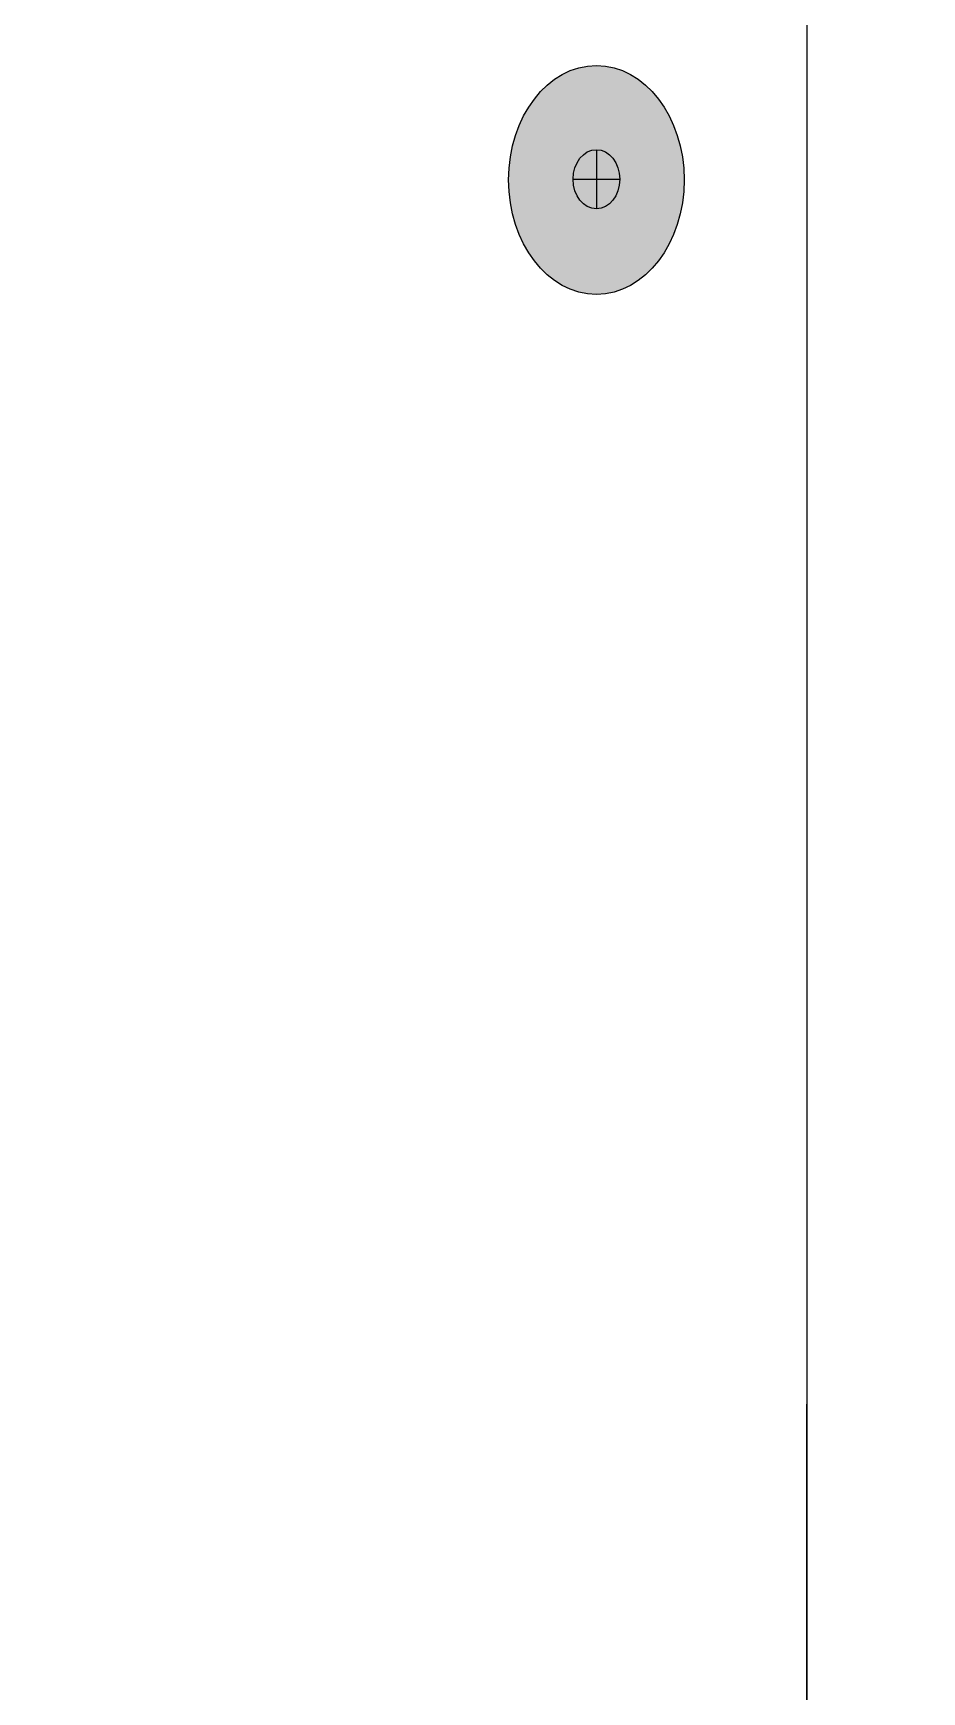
# Model space of a CAD drawing. Extents: x -1140 to 5605, y -816 to 1734.
# Drawn here: x 4519.8 to 4556.9, y 1337.7 to 1407 of the extents above; entities that cross this region are included whole.
import ezdxf

# ---------------------------------------------------------------- set-up
doc = ezdxf.new("R2010")
doc.units = 0
doc.header["$MEASUREMENT"] = 0
doc.layers.add('G-ANNO-TTLB', color=7, linetype='Continuous', lineweight=0)
doc.layers.add('TYVEK', color=7, linetype='Continuous', lineweight=0)

# ---------------------------------------------------------------- blocks, each defined once
blk = doc.blocks.new('Block_238')
at = {"layer": 'TYVEK', "true_color": 0x003b71, "transparency": 33554687}
h = blk.add_hatch(color=156, dxfattribs=at)
h.dxf.hatch_style = 2
edge = h.paths.add_edge_path()
edge.add_ellipse((4543.326, 1400.855), major_axis=(0, 4.781), ratio=0.766948, start_angle=0, end_angle=360)
at = {"layer": 'TYVEK', "color": 18, "lineweight": 25, "true_color": 0x000000}
for p, q in [((4543.326, 1402.118), (4543.326, 1399.651)), ((4542.353, 1400.885), (4544.299, 1400.885))]:
    blk.add_line(p, q, dxfattribs=at)
for centre, major_axis, ratio in [((4543.326, 1400.855), (0, 4.781), 0.766948), ((4543.326, 1400.885), (0, 1.234), 0.788846)]:
    blk.add_ellipse(centre, major_axis=major_axis, ratio=ratio, dxfattribs=at)
blk = doc.blocks.new('Block_237')
at = {"layer": 'TYVEK'}
blk.add_blockref('Block_238', (0, 0), dxfattribs=at)

msp = doc.modelspace()

# ---------------------------------------------------------------- hatches: boundary and pattern name
at = {"layer": 'G-ANNO-TTLB', "true_color": 0xff00ff, "transparency": 33554687}
h = msp.add_hatch(color=6, dxfattribs=at)
edge = h.paths.add_edge_path()
edge.add_spline(control_points=[(5285.56, -733.232), (5285.56, -733.232), (2356.042, -733.232), (2356.042, -733.232), (2356.042, -733.232), (2356.042, 1723.768), (2356.042, 1723.768), (2356.042, 1723.768), (5285.56, 1723.768), (5285.56, 1723.768), (5285.56, 1723.768), (5285.56, -733.232), (5285.56, -733.232)], knot_values=[0, 0, 0, 0, 1, 1, 1, 2, 2, 2, 3, 3, 3, 4, 4, 4, 4], degree=3, periodic=0)
edge = h.paths.add_edge_path()
edge.add_spline(control_points=[(2365.042, 1714.768), (2365.042, 1714.768), (2365.042, -724.232), (2365.042, -724.232), (2365.042, -724.232), (5276.56, -724.232), (5276.56, -724.232), (5276.56, -724.232), (5276.56, 1714.768), (5276.56, 1714.768), (5276.56, 1714.768), (2365.042, 1714.768), (2365.042, 1714.768)], knot_values=[0, 0, 0, 0, 1, 1, 1, 2, 2, 2, 3, 3, 3, 4, 4, 4, 4], degree=3, periodic=0)
edge.add_line((2365.042, 1714.768), (2365.042, 1714.768))

# ---------------------------------------------------------------- linework, layer by layer
at = {"layer": 'G-ANNO-TTLB'}
for points in [[(5285.56, -733.232), (5285.56, -733.232), (2356.042, -733.232), (2356.042, -733.232), (2356.042, -733.232), (2356.042, 1723.768), (2356.042, 1723.768), (2356.042, 1723.768), (5285.56, 1723.768), (5285.56, 1723.768), (5285.56, 1723.768), (5285.56, -733.232), (5285.56, -733.232)], [(2365.042, 1714.768), (2365.042, 1714.768), (2365.042, -724.232), (2365.042, -724.232), (2365.042, -724.232), (5276.56, -724.232), (5276.56, -724.232), (5276.56, -724.232), (5276.56, 1714.768), (5276.56, 1714.768), (5276.56, 1714.768), (2365.042, 1714.768), (2365.042, 1714.768)]]:
    msp.add_open_spline(points, degree=3, knots=[0, 0, 0, 0, 1, 1, 1, 2, 2, 2, 3, 3, 3, 4, 4, 4, 4], dxfattribs=at)
at = {"layer": 'TYVEK', "color": 18, "lineweight": 25, "true_color": 0x000000}
msp.add_line((4552.115, 1407.467), (4552.115, 932.064), dxfattribs=at)
at = {"layer": 'TYVEK', "color": 2, "lineweight": 25, "true_color": 0xffff00}
msp.add_line((4552.115, 983.105), (4552.113, 1349.695), dxfattribs=at)

# ---------------------------------------------------------------- block references
at = {"layer": 'TYVEK'}
msp.add_blockref('Block_237', (0, 0), dxfattribs=at)

doc.saveas('drawing.dxf')
